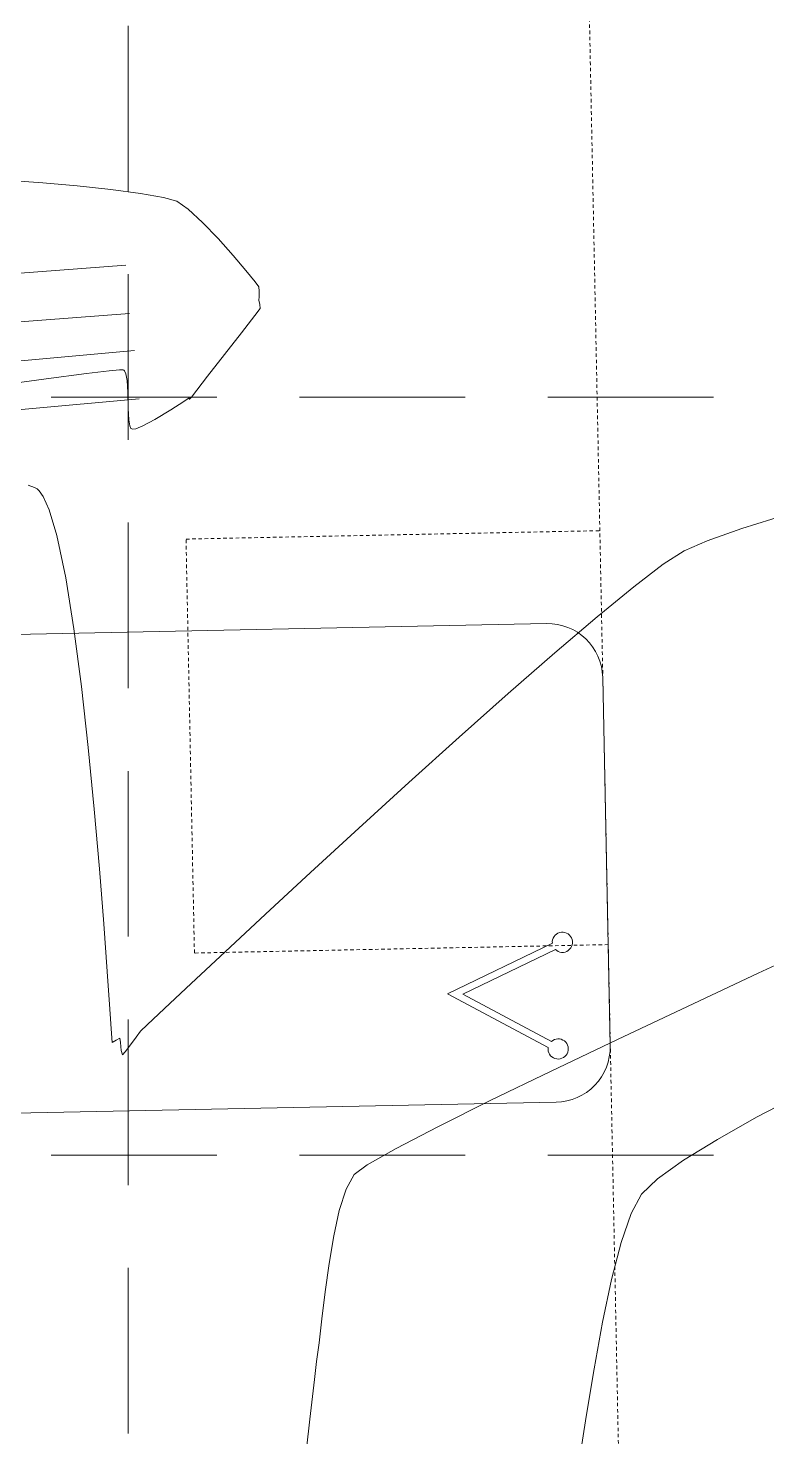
# Model space of a CAD drawing. Extents: x 2140663 to 2528301, y 336313 to 7007653.
# Drawn here: x 2527390.1 to 2527416.9, y 7006625.9 to 7006676.9 of the extents above; entities that cross this region are included whole.
import ezdxf

# ---------------------------------------------------------------- set-up
doc = ezdxf.new("R2010")
doc.units = 0
doc.header["$MEASUREMENT"] = 0
doc.linetypes.add('HIDDEN', pattern=[0.375, 0.25, -0.125])
doc.linetypes.add('xdrc002pt$0$HIDDEN2', pattern=[0.1875, 0.125, -0.0625])
for name, color, linetype in [('1 EXISTING CONTOURS', 43, 'Continuous'), ('GRID', 254, 'HIDDEN'), ('xdrc002ar$0$xdrc002ar$0$C-PKNG-FACE-N', 1, 'Continuous'), ('xdrc002ar$0$xdrc002WS$0$C-WATR-FDC-N-D1', 2, 'Continuous'), ('xdrc002bs$0$C-STRM-DEMO-E', 6, 'Continuous'), ('xdrc002pt$0$V-ESMT-ACCS-N', 2, 'xdrc002pt$0$HIDDEN2')]:
    doc.layers.add(name, color=color, linetype=linetype)

msp = doc.modelspace()

# ---------------------------------------------------------------- linework, layer by layer
at = {"layer": '1 EXISTING CONTOURS', "color": 43, "lineweight": 0}
for points, elevation in [([(2527389.464227221, 7006671.403687184), (2527390.64058339, 7006671.323242409)], 599), ([(2527393.109540487, 7006671.080172075), (2527394.188567506, 7006670.937042722)], 599), ([(2527396.996386256, 7006669.301863496), (2527397.539954627, 7006668.691583074)], 599), ([(2527398.006760385, 7006668.140955624), (2527398.337135705, 7006667.733409796)], 599), ([(2527398.482392954, 7006667.19618472), (2527398.477652851, 7006667.064614592)], 599), ([(2527398.488917352, 7006667.397386529), (2527398.482392954, 7006667.19618472)], 599), ([(2527392.233842313, 7006664.414262897), (2527390.772002341, 7006664.222293247)], 599), ([(2527393.425397058, 7006664.541346965), (2527393.049911343, 7006664.509197528)], 599), ([(2527393.576387345, 7006664.536563492), (2527393.552208104, 7006664.542453872)], 599), ([(2527393.736555365, 7006663.149538039), (2527393.724464557, 7006663.733920244)], 599), ([(2527393.758252575, 7006662.738114503), (2527393.736555365, 7006663.149538039)], 599), ([(2527395.948978818, 7006663.527946719), (2527395.755136591, 7006663.399435174)], 599), ([(2527395.956496923, 7006663.475764276), (2527395.952248379, 7006663.507251847)], 599), ([(2527395.957722266, 7006663.469645612), (2527395.956496923, 7006663.475764276)], 599), ([(2527395.96614114, 7006663.480213284), (2527395.957722266, 7006663.469645612)], 599), ([(2527393.865786043, 7006662.403859189), (2527393.838867491, 7006662.426524595)], 599), ([(2527393.902317159, 7006662.3954796), (2527393.865786043, 7006662.403859189)], 599), ([(2527394.016103405, 7006662.414188346), (2527393.902317159, 7006662.3954796)], 599), ([(2527394.268803126, 7006662.51583117), (2527394.016103405, 7006662.414188346)], 599), ([(2527390.436785459, 7006660.233525253), (2527390.350148278, 7006660.287129573)], 600), ([(2527390.512295865, 7006660.163955001), (2527390.436785459, 7006660.233525253)], 600), ([(2527390.876666991, 7006659.469902074), (2527390.660706834, 7006659.953192588)], 600), ([(2527414.71765317, 7006658.355989017), (2527413.890581, 7006657.994904771)], 600), ([(2527412.059857818, 7006656.684077555), (2527410.7313675, 7006655.596424405)], 600), ([(2527409.198851391, 7006654.290743696), (2527407.515854517, 7006652.819634537)], 600), ([(2527392.289301729, 7006650.869197309), (2527392.044248078, 7006653.078566964)], 600), ([(2527407.515854517, 7006652.819634537), (2527405.735921901, 7006651.235696036)], 600), ([(2527392.506315334, 7006648.631910421), (2527392.289301729, 7006650.869197309)], 600), ([(2527405.735921901, 7006651.235696036), (2527403.912598564, 7006649.591527295)], 600), ([(2527403.912598564, 7006649.591527295), (2527402.09942953, 7006647.939727421)], 600), ([(2527392.978142616, 7006642.744869636), (2527392.851833101, 7006644.470514257)], 600), ([(2527419.07832974, 7006643.849392339), (2527416.568621658, 7006642.684185778)], 601), ([(2527393.072022786, 7006641.388237095), (2527392.978142616, 7006642.744869636)], 600), ([(2527396.019196882, 7006642.308198708), (2527395.059974706, 7006641.407229752)], 600), ([(2527395.059974706, 7006641.407229752), (2527394.43217697, 7006640.814224298)], 600), ([(2527394.43217697, 7006640.814224298), (2527394.189348698, 7006640.581781449)], 600), ([(2527393.466954242, 7006640.171892246), (2527393.440786214, 7006640.331471468)], 600), ([(2527393.489477807, 7006639.891182463), (2527393.466954242, 7006640.171892246)], 600), ([(2527394.025961243, 7006640.374050084), (2527393.820600719, 7006640.086985048)], 600), ([(2527409.063742085, 7006639.138297473), (2527406.864050381, 7006638.069428887)], 601), ([(2527416.515069679, 7006637.465659656), (2527415.092057423, 7006636.667893447)], 602), ([(2527403.446505076, 7006636.335063699), (2527402.404963433, 7006635.747477329)], 601), ([(2527401.925783768, 7006635.398228602), (2527401.635015537, 7006634.857245205)], 601), ([(2527401.635015537, 7006634.857245205), (2527401.390970883, 7006634.093428266)], 601), ([(2527401.187589772, 7006633.174319032), (2527401.018812172, 7006632.167458746)], 601), ([(2527411.605990496, 7006632.93109064), (2527411.259821934, 7006631.589846287)], 602), ([(2527400.878578048, 7006631.140388653), (2527400.760827368, 7006630.160649999)], 601), ([(2527410.930663321, 7006630.039530284), (2527410.621688037, 7006628.35763857)], 602), ([(2527400.568536204, 7006628.613331983), (2527400.489086209, 7006627.970972243)], 601), ([(2527400.32377559, 7006626.533537193), (2527400.081818009, 7006624.385514432)], 601), ([(2527410.336069463, 7006626.621667086), (2527410.076980979, 7006624.909111766)], 602)]:
    msp.add_lwpolyline(points, dxfattribs=dict(at, elevation=elevation))
at = {"layer": '1 EXISTING CONTOURS', "color": 43, "lineweight": 0, "extrusion": (-0.08847215018679025, -0.9960786508310107, 0), "elevation": -7202799.402806018}
msp.add_lwpolyline([(1897584.581775848, 599.0000000000003), (1897585.837399661, 599.0000000000003)], dxfattribs=at)
at = {"layer": '1 EXISTING CONTOURS', "color": 43, "lineweight": 0, "extrusion": (-0.1077070012169821, -0.9941826803404116, 0), "elevation": -7238128.967474189}
msp.add_lwpolyline([(1758021.699972279, 599), (1758022.925357761, 599)], dxfattribs=at)
at = {"layer": '1 EXISTING CONTOURS', "color": 43, "lineweight": 0, "extrusion": (-0.1709470162809585, -0.9852802228932832, 0), "elevation": -7335584.798090794}
msp.add_lwpolyline([(1292422.01870102, 599), (1292422.864155989, 599)], dxfattribs=at)
at = {"layer": '1 EXISTING CONTOURS', "color": 43, "lineweight": 0, "extrusion": (0.2728253798282006, 0.9620635696884058, 0), "elevation": 7430400.221016007}
msp.add_lwpolyline([(-519917.0561726312, 599.0000000000003), (-519917.5553144384, 599.0000000000003)], dxfattribs=at)
at = {"layer": '1 EXISTING CONTOURS', "color": 43, "lineweight": 0, "extrusion": (-0.5702402312419851, -0.8214779842899549, 0), "elevation": -7197048.282727707}
msp.add_lwpolyline([(-1919285.73299678, 599), (-1919285.22677596, 599)], dxfattribs=at)
at = {"layer": '1 EXISTING CONTOURS', "color": 43, "lineweight": 0, "extrusion": (-0.6790931948576626, -0.7340520640240805, 0), "elevation": -6859598.213699156}
msp.add_lwpolyline([(-2902941.975350122, 599.0000000000007), (-2902941.269555334, 599.0000000000007)], dxfattribs=at)
at = {"layer": '1 EXISTING CONTOURS', "color": 43, "lineweight": 0, "extrusion": (0.7228519911838424, 0.6910028935117092, 0), "elevation": 6668562.712817214}
msp.add_lwpolyline([(3318347.03023902, 599.0000000000007), (3318346.218863025, 599.0000000000007)], dxfattribs=at)
at = {"layer": '1 EXISTING CONTOURS', "color": 43, "lineweight": 0, "extrusion": (0.7627778436972187, 0.6466606228653649, 0), "elevation": 6458779.58600261}
msp.add_lwpolyline([(3710163.1686511, 599.0000000000007), (3710162.446779779, 599.0000000000007)], dxfattribs=at)
at = {"layer": '1 EXISTING CONTOURS', "color": 43, "lineweight": 0, "extrusion": (0.8031822022849435, 0.5957334554418681, 0), "elevation": 6204067.742429221}
msp.add_lwpolyline([(4121975.07613905, 599), (4121974.850741174, 599)], dxfattribs=at)
at = {"layer": '1 EXISTING CONTOURS', "color": 43, "lineweight": 0, "extrusion": (0.9936824498857606, 0.11222828872006, 0), "elevation": 3297777.813944292}
msp.add_lwpolyline([(6678756.973617947, 599.0000000000007), (6678756.817644874, 599.0000000000007)], dxfattribs=at)
at = {"layer": '1 EXISTING CONTOURS', "color": 43, "lineweight": 0, "extrusion": (0.803557953437741, -0.5952265244988242, 0), "elevation": -2139642.727006176}
msp.add_lwpolyline([(7134637.449874003, 599), (7134637.12297886, 599)], dxfattribs=at)
at = {"layer": '1 EXISTING CONTOURS', "color": 43, "lineweight": 0, "extrusion": (0.9814343030557868, 0.1917986151811374, 0), "elevation": 3824344.603487846}
msp.add_lwpolyline([(6391831.879279229, 599), (6391831.727758465, 599)], dxfattribs=at)
at = {"layer": '1 EXISTING CONTOURS', "color": 43, "lineweight": 0, "extrusion": (0.9943871489157589, 0.1058026373545976, 0), "elevation": 3254536.434033759}
msp.add_lwpolyline([(6699934.110254609, 599), (6699933.965340398, 599)], dxfattribs=at)
at = {"layer": '1 EXISTING CONTOURS', "color": 43, "lineweight": 0, "extrusion": (0.7915652644264579, -0.6110846358348997, 0), "elevation": -2281065.526751645}
msp.add_lwpolyline([(7090688.11459676, 599.0000000000007), (7090687.335619692, 599.0000000000007)], dxfattribs=at)
at = {"layer": '1 EXISTING CONTOURS', "color": 43, "lineweight": 0, "extrusion": (0.7890172378599375, -0.6143710591815625, 0), "elevation": -2310532.273992735}
msp.add_lwpolyline([(7081140.264088136, 599.0000000000007), (7081139.261070185, 599.0000000000007)], dxfattribs=at)
at = {"layer": '1 EXISTING CONTOURS', "color": 43, "lineweight": 0, "extrusion": (0.7878719792704987, -0.6158390571248196, 0), "elevation": -2323712.56734283}
msp.add_lwpolyline([(7076825.031622912, 599.0000000000003), (7076824.032677644, 599.0000000000003)], dxfattribs=at)
at = {"layer": '1 EXISTING CONTOURS', "color": 43, "lineweight": 0, "extrusion": (0.1378222661497081, -0.9904569768310783, 0), "elevation": -6591468.739639824}
msp.add_lwpolyline([(3468946.164574741, 599), (3468944.278381616, 599)], dxfattribs=at)
at = {"layer": '1 EXISTING CONTOURS', "color": 43, "lineweight": 0, "extrusion": (0.1155523585431506, -0.993301390533163, 0), "elevation": -6667683.372102446}
msp.add_lwpolyline([(3320099.64045915, 599), (3320098.818886728, 599)], dxfattribs=at)
at = {"layer": '1 EXISTING CONTOURS', "color": 43, "lineweight": 0, "extrusion": (0.008728455081268436, -0.9999619063103825, 0), "elevation": -6984337.3916564}
msp.add_lwpolyline([(2588454.63119091, 599), (2588454.504375032, 599)], dxfattribs=at)
at = {"layer": '1 EXISTING CONTOURS', "color": 43, "lineweight": 0, "extrusion": (0.7279292105011101, 0.6856522912520825, 0), "elevation": 6643899.204214687}
msp.add_lwpolyline([(3367442.544143319, 599), (3367442.587801013, 599)], dxfattribs=at)
at = {"layer": '1 EXISTING CONTOURS', "color": 43, "lineweight": 0, "extrusion": (0.911612079328968, 0.4110515987336814, 0), "elevation": 5184103.187223253}
msp.add_lwpolyline([(5348470.700983556, 599.0000000000007), (5348470.815858746, 599.0000000000007)], dxfattribs=at)
at = {"layer": '1 EXISTING CONTOURS', "color": 43, "lineweight": 0, "extrusion": (0.9832345838991696, 0.1823451480698807, 0), "elevation": 3762652.104794058}
msp.add_lwpolyline([(6428336.540773352, 599), (6428336.785930447, 599)], dxfattribs=at)
at = {"layer": '1 EXISTING CONTOURS', "color": 43, "lineweight": 0, "extrusion": (0.9981031244725748, 0.06156421783864531, 0), "elevation": 2953959.345597655}
msp.add_lwpolyline([(6837775.947137513, 599.0000000000007), (6837776.373040388, 599.0000000000007)], dxfattribs=at)
at = {"layer": '1 EXISTING CONTOURS', "color": 43, "lineweight": 0, "extrusion": (0.7871980787465338, -0.6167002390284652, 0), "elevation": -2331449.79376154}
msp.add_lwpolyline([(7074278.786157649, 599), (7074278.143231591, 599)], dxfattribs=at)
at = {"layer": '1 EXISTING CONTOURS', "color": 43, "lineweight": 0, "extrusion": (0.7866626787195921, -0.6173830495808221, 0), "elevation": -2337587.185752612}
msp.add_lwpolyline([(7072252.508051455, 599), (7072252.193640814, 599)], dxfattribs=at)
at = {"layer": '1 EXISTING CONTOURS', "color": 43, "lineweight": 0, "extrusion": (-0.540976894047377, 0.8410374546397166, 0), "elevation": 4525603.645335906}
msp.add_lwpolyline([(-5916077.496229181, 599.0000000000007), (-5916076.937211993, 599.0000000000007)], dxfattribs=at)
at = {"layer": '1 EXISTING CONTOURS', "color": 43, "lineweight": 0, "extrusion": (0.9877486288793887, 0.1560533439144695, 0), "elevation": 3589845.156458789}
msp.add_lwpolyline([(6526413.682563009, 599), (6526413.703514567, 599)], dxfattribs=at)
at = {"layer": '1 EXISTING CONTOURS', "color": 43, "lineweight": 0, "extrusion": (0.7858272387510333, -0.6184460775499562, 0), "elevation": -2347146.952747238}
msp.add_lwpolyline([(7069085.23952438, 599), (7069085.137189278, 599)], dxfattribs=at)
at = {"layer": '1 EXISTING CONTOURS', "color": 43, "lineweight": 0, "extrusion": (0.9852704404979887, 0.1710033890918522, 0), "elevation": 3688329.435946559}
msp.add_lwpolyline([(6471264.558022727, 599.0000000000007), (6471264.784172136, 599.0000000000007)], dxfattribs=at)
at = {"layer": '1 EXISTING CONTOURS', "color": 43, "lineweight": 0, "extrusion": (0.4687191517247429, -0.8833472458815036, 0), "elevation": -5004677.938433254}
msp.add_lwpolyline([(5516724.169468144, 599), (5516723.677445877, 599)], dxfattribs=at)
at = {"layer": '1 EXISTING CONTOURS', "color": 43, "lineweight": 0, "extrusion": (0.516267072322491, -0.8564276443667405, 0), "elevation": -4695889.006672606}
msp.add_lwpolyline([(5781840.634149358, 599.0000000000007), (5781839.955104767, 599.0000000000007)], dxfattribs=at)
at = {"layer": '1 EXISTING CONTOURS', "color": 43, "lineweight": 0, "extrusion": (0.904159399783924, 0.4271952478461979, 0), "elevation": 5278379.788241835}
msp.add_lwpolyline([(5255449.0566551, 599.0000000000007), (5255449.15483644, 599.0000000000007)], dxfattribs=at)
at = {"layer": '1 EXISTING CONTOURS', "color": 43, "lineweight": 0, "extrusion": (-0.3431925358187017, -0.939265076194324, 0), "elevation": -7448492.811729608}
msp.add_lwpolyline([(-30744.02175536938, 600), (-30744.2723607989, 600)], dxfattribs=at)
at = {"layer": '1 EXISTING CONTOURS', "color": 43, "lineweight": 0, "extrusion": (0.8176298661822029, 0.5757442157129092, 0), "elevation": 6100514.027221795}
msp.add_lwpolyline([(4273723.886164268, 600), (4273724.143936669, 600)], dxfattribs=at)
at = {"layer": '1 EXISTING CONTOURS', "color": 43, "lineweight": 0, "extrusion": (0.958328517667294, 0.285668430572241, 0), "elevation": 4423652.166723179}
msp.add_lwpolyline([(5992684.835220304, 600.0000000000007), (5992685.798410705, 600.0000000000007)], dxfattribs=at)
at = {"layer": '1 EXISTING CONTOURS', "color": 43, "lineweight": 0, "extrusion": (0.2994473826916538, -0.9541128156560513, 0), "elevation": -5928314.855570722}
msp.add_lwpolyline([(4509567.321706895, 600), (4509565.615754486, 600)], dxfattribs=at)
at = {"layer": '1 EXISTING CONTOURS', "color": 43, "lineweight": 0, "extrusion": (0.9784933606538974, 0.2062783147988225, 0), "elevation": 3918357.179246185}
msp.add_lwpolyline([(6334621.31696867, 600.0000000000007), (6334622.88082597, 600.0000000000007)], dxfattribs=at)
at = {"layer": '1 EXISTING CONTOURS', "color": 43, "lineweight": 0, "extrusion": (0.331636357222568, -0.9434072962237177, 0), "elevation": -5771950.005033714}
msp.add_lwpolyline([(4708045.476518571, 600), (4708044.13870047, 600)], dxfattribs=at)
at = {"layer": '1 EXISTING CONTOURS', "color": 43, "lineweight": 0, "extrusion": (0.606554060284227, -0.7950422453887078, 0), "elevation": -4037576.015858736}
msp.add_lwpolyline([(6259316.766833705, 600), (6259315.419836719, 600)], dxfattribs=at)
at = {"layer": '1 EXISTING CONTOURS', "color": 43, "lineweight": 0, "extrusion": (0.5449327550551025, -0.8384797507799792, 0), "elevation": -4497670.234809464}
msp.add_lwpolyline([(5937342.813984534, 600.0000000000003), (5937341.907816349, 600.0000000000003)], dxfattribs=at)
at = {"layer": '1 EXISTING CONTOURS', "color": 43, "lineweight": 0, "extrusion": (0.9873651835012802, 0.1584613341149304, 0), "elevation": 3605742.56545051}
msp.add_lwpolyline([(6517633.486498601, 600.0000000000003), (6517635.366085035, 600.0000000000003)], dxfattribs=at)
at = {"layer": '1 EXISTING CONTOURS', "color": 43, "lineweight": 0, "extrusion": (-0.6485251780079853, 0.7611932037858136, 0), "elevation": 3694329.126806694}
msp.add_lwpolyline([(-6467840.439804057, 600), (-6467838.426496398, 600)], dxfattribs=at)
at = {"layer": '1 EXISTING CONTOURS', "color": 43, "lineweight": 0, "extrusion": (0.9915758135212324, 0.129527626550116, 0), "elevation": 3413655.965689221}
msp.add_lwpolyline([(6620260.633587985, 600), (6620262.733498111, 600)], dxfattribs=at)
at = {"layer": '1 EXISTING CONTOURS', "color": 43, "lineweight": 0, "extrusion": (0.9962591883573649, 0.08641544777135966, 0), "elevation": 3123420.685905326}
msp.add_lwpolyline([(6762030.14990039, 600.0000000000007), (6762032.324005099, 600.0000000000007)], dxfattribs=at)
at = {"layer": '1 EXISTING CONTOURS', "color": 43, "lineweight": 0, "extrusion": (0.6764452025105506, -0.736492965343499, 0), "elevation": -3450697.893273568}
msp.add_lwpolyline([(6601027.251333288, 600.0000000000007), (6601024.875927426, 600.0000000000007)], dxfattribs=at)
at = {"layer": '1 EXISTING CONTOURS', "color": 43, "lineweight": 0, "extrusion": (0.9968939126545409, 0.07875612301478978, 0), "elevation": 3071358.702719736}
msp.add_lwpolyline([(6785833.558444593, 600), (6785835.560086239, 600)], dxfattribs=at)
at = {"layer": '1 EXISTING CONTOURS', "color": 43, "lineweight": 0, "extrusion": (0.6789101865406316, -0.7342213280825918, 0), "elevation": -3428551.332889489}
msp.add_lwpolyline([(6612554.81043424, 600), (6612552.587364306, 600)], dxfattribs=at)
at = {"layer": '1 EXISTING CONTOURS', "color": 43, "lineweight": 0, "extrusion": (0.681002746603413, -0.7322808608168097, 0), "elevation": -3409666.434346817}
msp.add_lwpolyline([(6622310.078016985, 600), (6622308.082285475, 600)], dxfattribs=at)
at = {"layer": '1 EXISTING CONTOURS', "color": 43, "lineweight": 0, "extrusion": (0.6828562373410096, -0.7305527764128193, 0), "elevation": -3392873.855646663}
msp.add_lwpolyline([(6630927.275267328, 600.0000000000007), (6630925.581889885, 600.0000000000007)], dxfattribs=at)
at = {"layer": '1 EXISTING CONTOURS', "color": 43, "lineweight": 0, "extrusion": (0.4237023724478995, -0.9058014680833884, 0), "elevation": -5275754.833382086}
msp.add_lwpolyline([(5258068.76650001, 601.0000000000007), (5258065.935374155, 601.0000000000007)], dxfattribs=at)
at = {"layer": '1 EXISTING CONTOURS', "color": 43, "lineweight": 0, "extrusion": (0.9977003099304861, 0.06777972827189718, 0), "elevation": 2996489.100666637}
msp.add_lwpolyline([(6819221.37852208, 600.0000000000007), (6819222.268957943, 600.0000000000007)], dxfattribs=at)
at = {"layer": '1 EXISTING CONTOURS', "color": 43, "lineweight": 0, "extrusion": (-0.4269326174098202, 0.9042834401843263, 0), "elevation": 5256954.389775985}
msp.add_lwpolyline([(-5276862.418759039, 601), (-5276859.61984474, 601)], dxfattribs=at)
at = {"layer": '1 EXISTING CONTOURS', "color": 43, "lineweight": 0, "extrusion": (0.9968012895221573, 0.07991989243589176, 0), "elevation": 3079278.688567019}
msp.add_lwpolyline([(6782238.976243695, 600.0000000000007), (6782239.298184891, 600.0000000000007)], dxfattribs=at)
at = {"layer": '1 EXISTING CONTOURS', "color": 43, "lineweight": 0, "extrusion": (0.4752173302617883, -0.8798684498371666, 0), "elevation": -4963860.603691655}
msp.add_lwpolyline([(5553450.50052619, 600), (5553450.34009129, 600)], dxfattribs=at)
at = {"layer": '1 EXISTING CONTOURS', "color": 43, "lineweight": 0, "extrusion": (0.4745338590614467, -0.8802372501798882, 0), "elevation": -4968172.055551074}
msp.add_lwpolyline([(5549593.927989075, 600), (5549593.767215584, 600)], dxfattribs=at)
at = {"layer": '1 EXISTING CONTOURS', "color": 43, "lineweight": 0, "extrusion": (0.7860058347008457, -0.618219077525295, 0), "elevation": -2345092.297603133}
msp.add_lwpolyline([(7069743.683213888, 600), (7069743.418926583, 600)], dxfattribs=at)
at = {"layer": '1 EXISTING CONTOURS', "color": 43, "lineweight": 0, "extrusion": (-0.4311658810216792, 0.9022726766575608, 0), "elevation": 5232166.494014755}
msp.add_lwpolyline([(-5301438.54841706, 601.0000000000007), (-5301435.878016161, 601.0000000000007)], dxfattribs=at)
at = {"layer": '1 EXISTING CONTOURS', "color": 43, "lineweight": 0, "extrusion": (0.9678642289949206, 0.251473327078774, 0), "elevation": 4208156.796138735}
msp.add_lwpolyline([(6145903.903410407, 600.0000000000007), (6145904.066488155, 600.0000000000007)], dxfattribs=at)
at = {"layer": '1 EXISTING CONTOURS', "color": 43, "lineweight": 0, "extrusion": (-0.6983206374352441, 0.7157850845973492, 0), "elevation": 3250317.153015994}
msp.add_lwpolyline([(-6701951.862769356, 600), (-6701951.716899626, 600)], dxfattribs=at)
at = {"layer": '1 EXISTING CONTOURS', "color": 43, "lineweight": 0, "extrusion": (0.804776746660886, -0.5935776175311195, 0), "elevation": -2124996.953256747}
msp.add_lwpolyline([(7138985.416822624, 600), (7138985.103970813, 600)], dxfattribs=at)
at = {"layer": '1 EXISTING CONTOURS', "color": 43, "lineweight": 0, "extrusion": (-0.4604112272100425, 0.8877057518451386, 0), "elevation": 5056181.439985561}
msp.add_lwpolyline([(-5469538.464126417, 602), (-5469536.731915974, 602)], dxfattribs=at)
at = {"layer": '1 EXISTING CONTOURS', "color": 43, "lineweight": 0, "extrusion": (-0.4458943281531686, 0.8950856093809322, 0), "elevation": 5144584.520470946}
msp.add_lwpolyline([(-5386465.687642498, 601.0000000000007), (-5386463.562932141, 601.0000000000007)], dxfattribs=at)
at = {"layer": '1 EXISTING CONTOURS', "color": 43, "lineweight": 0, "extrusion": (-0.460790402359382, 0.8875089887395388, 0), "elevation": 5053849.477158529}
msp.add_lwpolyline([(-5471685.760831781, 601), (-5471684.052964413, 601)], dxfattribs=at)
at = {"layer": '1 EXISTING CONTOURS', "color": 43, "lineweight": 0, "extrusion": (0.5257870982382469, -0.8506162044813185, 0), "elevation": -4631076.441326733}
msp.add_lwpolyline([(5833859.394776082, 602), (5833857.953731867, 602)], dxfattribs=at)
at = {"layer": '1 EXISTING CONTOURS', "color": 43, "lineweight": 0, "extrusion": (0.589003558803944, -0.8081304397906869, 0), "elevation": -4173626.617008893}
msp.add_lwpolyline([(6169404.207558218, 601), (6169403.614609802, 601)], dxfattribs=at)
at = {"layer": '1 EXISTING CONTOURS', "color": 43, "lineweight": 0, "extrusion": (-0.582134622526672, 0.8130924186436185, 0), "elevation": 4225747.421772018}
msp.add_lwpolyline([(-6133826.40422104, 602.0000000000007), (-6133825.240782464, 602.0000000000007)], dxfattribs=at)
at = {"layer": '1 EXISTING CONTOURS', "color": 43, "lineweight": 0, "extrusion": (-0.6901165393079648, 0.7236982535377562, 0), "elevation": 3326480.223290977}
msp.add_lwpolyline([(-6664479.175534043, 602), (-6664478.369072463, 602)], dxfattribs=at)
at = {"layer": '1 EXISTING CONTOURS', "color": 43, "lineweight": 0, "extrusion": (0.88110957484863, -0.4729121663798331, 0), "elevation": -1086595.574414084}
msp.add_lwpolyline([(7368856.944292274, 602.0000000000003), (7368856.160492783, 602.0000000000003)], dxfattribs=at)
at = {"layer": '1 EXISTING CONTOURS', "color": 43, "lineweight": 0, "extrusion": (0.9763813445286021, -0.2160543220037948, 0), "elevation": 953893.9896952927}
msp.add_lwpolyline([(7387202.810719095, 601.0000000000003), (7387201.869376619, 601.0000000000003)], dxfattribs=at)
at = {"layer": '1 EXISTING CONTOURS', "color": 43, "lineweight": 0, "extrusion": (0.9463850843625946, -0.3230406663192807, 0), "elevation": 128477.2752401805}
msp.add_lwpolyline([(7447430.741276858, 602.0000000000007), (7447429.626850204, 602.0000000000007)], dxfattribs=at)
at = {"layer": '1 EXISTING CONTOURS', "color": 43, "lineweight": 0, "extrusion": (0.990807021754607, -0.1352828357248834, 0), "elevation": 1556289.607733842}
msp.add_lwpolyline([(7284134.327208697, 601), (7284133.290609167, 601)], dxfattribs=at)
at = {"layer": '1 EXISTING CONTOURS', "color": 43, "lineweight": 0, "extrusion": (0.9781952101692127, -0.2076875797971795, 0), "elevation": 1017111.231059914}
msp.add_lwpolyline([(7378765.388312491, 602.0000000000007), (7378763.803438645, 602.0000000000007)], dxfattribs=at)
at = {"layer": '1 EXISTING CONTOURS', "color": 43, "lineweight": 0, "extrusion": (0.9932066812063992, -0.1163636043055149, 0), "elevation": 1694914.582210916}
msp.add_lwpolyline([(7253129.350354218, 601.0000000000003), (7253128.479572751, 601.0000000000003)], dxfattribs=at)
at = {"layer": '1 EXISTING CONTOURS', "color": 43, "lineweight": 0, "extrusion": (0.9912335534621333, -0.1321213173217422, 0), "elevation": 1579519.244194725}
msp.add_lwpolyline([(7279129.559184881, 601.0000000000007), (7279128.870697248, 601.0000000000007)], dxfattribs=at)
at = {"layer": '1 EXISTING CONTOURS', "color": 43, "lineweight": 0, "extrusion": (0.9934519347710508, -0.1142508350063837, 0), "elevation": 1710337.809561332}
msp.add_lwpolyline([(7249505.730256978, 601), (7249504.283347473, 601)], dxfattribs=at)
at = {"layer": '1 EXISTING CONTOURS', "color": 43, "lineweight": 0, "extrusion": (0.9867337548121318, -0.1623468420214942, 0), "elevation": 1356377.385609431}
msp.add_lwpolyline([(7323993.840828502, 602.0000000000007), (7323992.081517569, 602.0000000000007)], dxfattribs=at)
at = {"layer": 'GRID', "color": 253, "linetype": 'HIDDEN', "lineweight": 0, "ltscale": 24}
for p, q in [((2527393.70391521, 7006032.011927022), (2527393.789998551, 7007623.565466588)), ((2527228.947377252, 7006663.551467947), (2528272.331315909, 7006663.551467947)), ((2527228.947377252, 7006636.093995878), (2528272.331315909, 7006636.093995878))]:
    msp.add_line(p, q, dxfattribs=at)
at = {"layer": 'xdrc002ar$0$xdrc002ar$0$C-PKNG-FACE-N', "color": 7, "lineweight": 0}
for p, q in [((2527359.984885144, 7006654.362238055), (2527408.896112042, 7006655.355276087)), ((2527411.207222892, 7006640.0520425), (2527410.93629651, 7006653.396286313)), ((2527409.248232334, 7006638.011857215), (2527360.337433691, 7006637.018827875))]:
    msp.add_line(p, q, dxfattribs=at)
for centre, radius, start, end in [((2527408.936709389, 7006653.355688966), 1.9999992, 1.163108680564152, 91.16310867694222), ((2527409.207634971, 7006640.011445137), 2, 271.1631086776185, 1.163108686729389)]:
    msp.add_arc(centre, radius, start, end, dxfattribs=at)
at = {"layer": 'xdrc002ar$0$xdrc002WS$0$C-WATR-FDC-N-D1', "color": 7, "lineweight": 0}
msp.add_lwpolyline([(2527408.958776198, 7006639.994324676), (2527405.314718997, 7006641.938465588), (2527409.111264035, 7006643.770040452, -5.681352566846566), (2527409.219891612, 7006643.544873849), (2527405.866843064, 7006641.927255888), (2527409.076453547, 7006640.214896642, -5.681352566860959)], format="xyb", close=True, dxfattribs=at)
at = {"layer": 'xdrc002bs$0$C-STRM-DEMO-E', "color": 7, "lineweight": 0}
for points in [[(2527364.304335658, 7006666.116113774), (2527393.659906511, 7006668.343854172)], [(2527364.383897082, 7006664.357090887), (2527393.793086738, 7006666.588900318)], [(2527393.973050072, 7006665.246323539), (2527364.464739094, 7006662.569755505)], [(2527394.132039166, 7006663.493519366), (2527364.544344926, 7006660.809750828)]]:
    msp.add_lwpolyline(points, dxfattribs=at)
at = {"layer": 'xdrc002pt$0$V-ESMT-ACCS-N', "color": 7, "lineweight": 0}
for p, q in [((2527416.815658904, 7006364.025963987), (2527404.37454192, 7006976.802387302)), ((2527395.835625621, 7006658.415059362), (2527410.832535028, 7006658.719539589)), ((2527396.140105848, 7006643.418149953), (2527395.835625621, 7006658.415059362)), ((2527411.137015256, 7006643.722630181), (2527396.140105848, 7006643.418149953))]:
    msp.add_line(p, q, dxfattribs=at)

doc.saveas('drawing.dxf')
